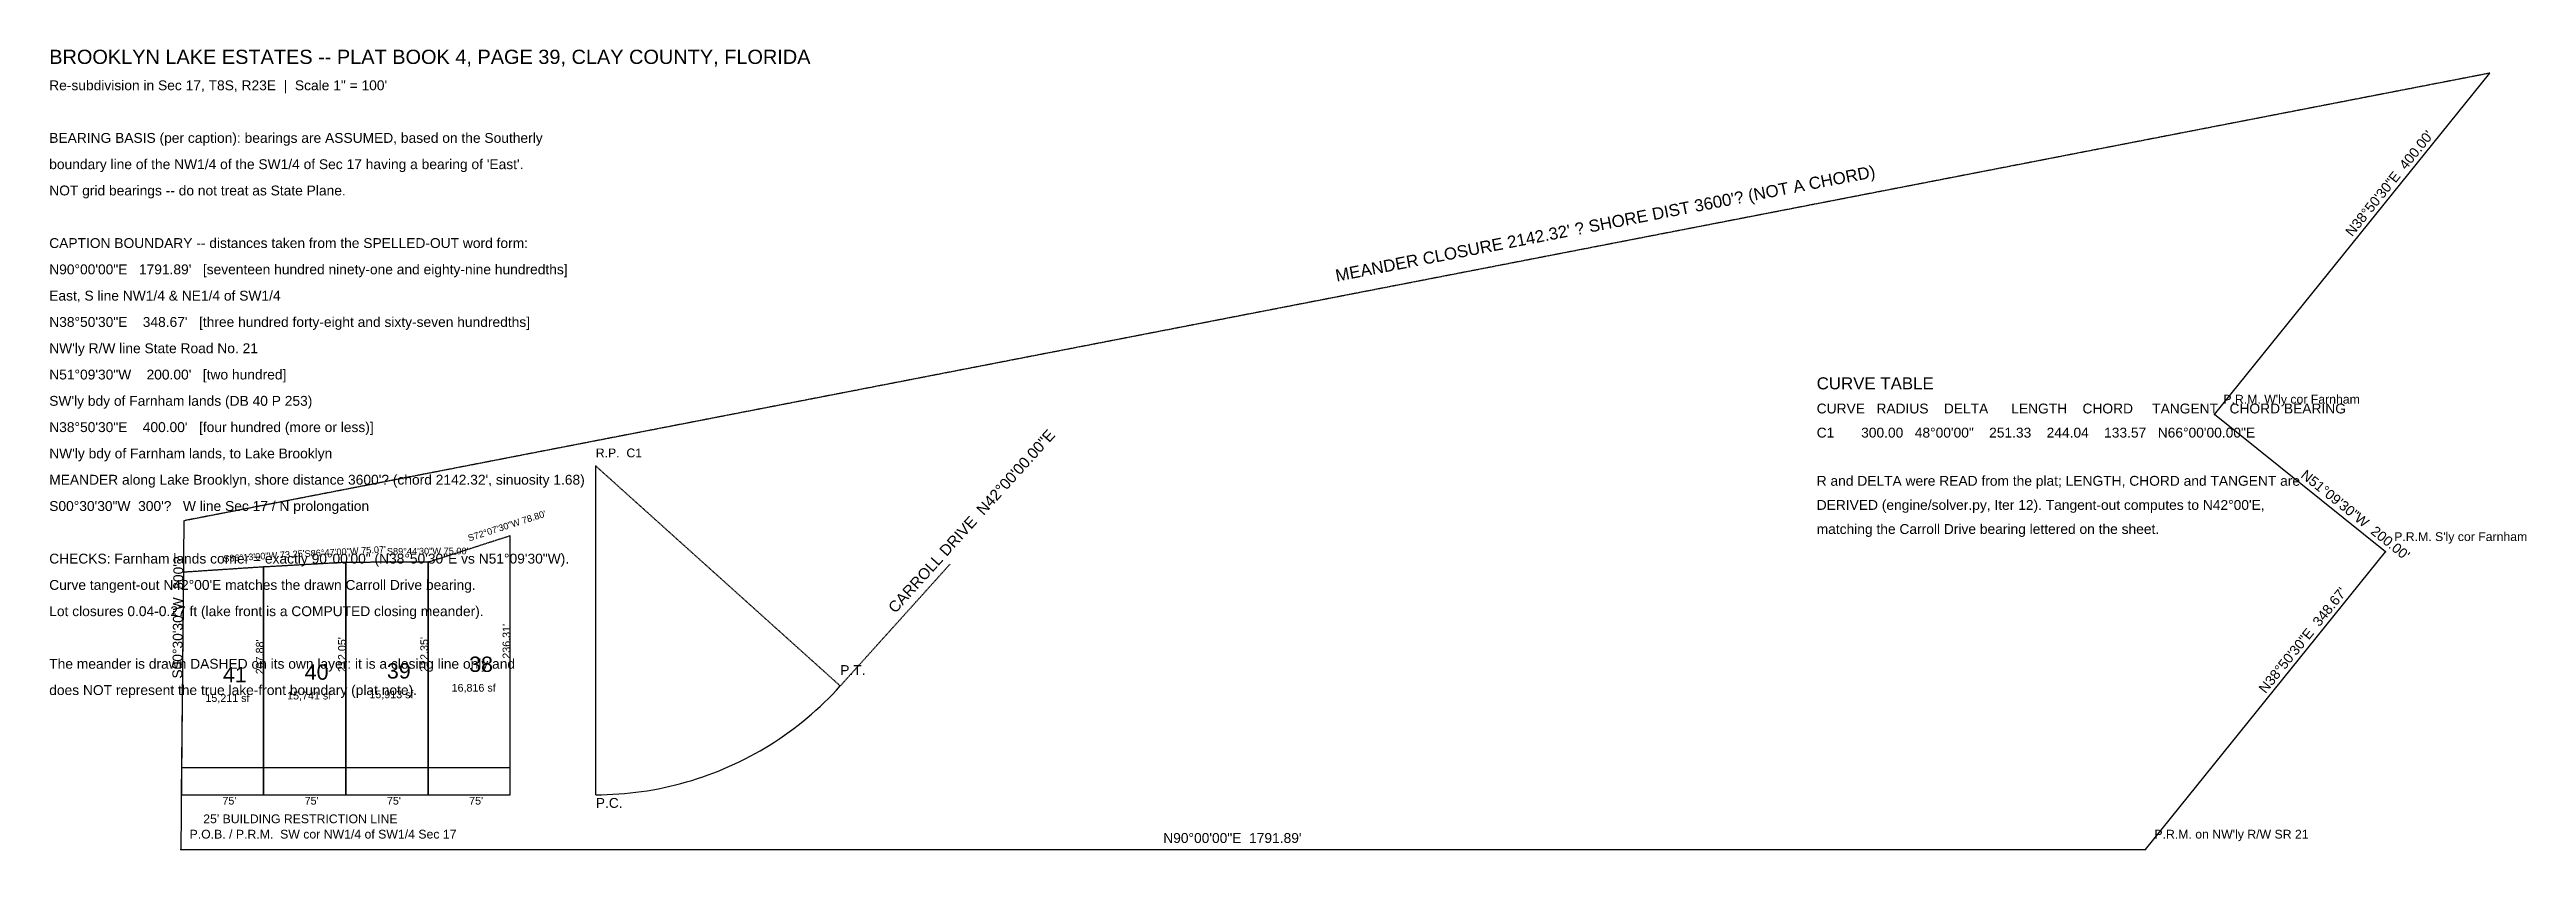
# Model space of a CAD drawing. Extents: x -120 to 2139, y 0 to 730.
import ezdxf

# ---------------------------------------------------------------- set-up
doc = ezdxf.new("R2010")
doc.units = 0
for name, pattern in [('DASHED', [0.75, 0.5, -0.25]), ('ROT_0.26', [0]), ('ROT_10.99', [0]), ('ROT_17.88', [0]), ('ROT_3.22', [0]), ('ROT_3.78', [0]), ('ROT_321.16', [0]), ('ROT_48.00', [0]), ('ROT_51.16', [0]), ('ROT_89.49', [0]), ('ROT_90.00', [0])]:
    doc.linetypes.add(name, pattern=pattern)
for name, color, linetype in [('BOUNDARY', 7, 'CONTINUOUS'), ('CONTROL', 1, 'CONTINUOUS'), ('CURVE', 2, 'CONTINUOUS'), ('CURVE_RADIAL', 8, 'DASHED'), ('CURVE_TABLE', 2, 'CONTINUOUS'), ('DIM-LABELS', 3, 'CONTINUOUS'), ('LOT_LINE', 4, 'CONTINUOUS'), ('MEANDER', 6, 'DASHED'), ('ROW_STREET', 2, 'DASHED'), ('SETBACK', 3, 'DASHED'), ('TEXT-LABELS', 7, 'CONTINUOUS'), ('TITLEBLOCK', 2, 'CONTINUOUS')]:
    doc.layers.add(name, color=color, linetype=linetype)
doc.styles.get("Standard").update_dxf_attribs({"font": 'Arial'})

msp = doc.modelspace()

# ---------------------------------------------------------------- linework, layer by layer
at = {"layer": 'BOUNDARY'}
for p, q in [((1854.7891, 397.0069), (2105.6572, 708.5597)), ((2010.5655, 271.5728), (1854.7891, 397.0069)), ((2.6616, 299.9882), (0, 0)), ((1791.89, 0), (2010.5655, 271.5728)), ((0, 0), (1791.89, 0))]:
    msp.add_line(p, q, dxfattribs=at)
at = {"layer": 'CONTROL'}
for p in [(1854.7891, 397.0069), (2010.5655, 271.5728), (0, 0), (1791.89, 0)]:
    msp.add_point(p, dxfattribs=at)
at = {"layer": 'CURVE'}
for p, q in [((586.8411, 134.1961), (590.5756, 137.866)), ((590.5756, 137.866), (594.2455, 141.6005)), ((594.2455, 141.6005), (597.8497, 145.3985)), ((597.8497, 145.3985), (601.387, 149.2589)), ((558.9881, 110.4074), (563.142, 113.5948)), ((563.142, 113.5948), (567.2397, 116.8542)), ((567.2397, 116.8542), (571.2799, 120.1847)), ((571.2799, 120.1847), (575.2613, 123.5852)), ((575.2613, 123.5852), (579.1828, 127.0546)), ((579.1828, 127.0546), (583.0431, 130.5919)), ((583.0431, 130.5919), (586.8411, 134.1961)), ((528.4436, 90.1904), (532.955, 92.8478)), ((532.955, 92.8478), (537.4194, 95.5836)), ((537.4194, 95.5836), (541.8353, 98.3969)), ((541.8353, 98.3969), (546.2015, 101.2868)), ((546.2015, 101.2868), (550.5165, 104.2524)), ((550.5165, 104.2524), (554.7792, 107.2929)), ((554.7792, 107.2929), (558.9881, 110.4074)), ((476.114, 66.3425), (481.0496, 68.0902)), ((481.0496, 68.0902), (485.954, 69.9239)), ((485.954, 69.9239), (490.8256, 71.8429)), ((490.8256, 71.8429), (495.6629, 73.8466)), ((495.6629, 73.8466), (500.4646, 75.9344)), ((500.4646, 75.9344), (505.2291, 78.1057)), ((505.2291, 78.1057), (509.9549, 80.3598)), ((509.9549, 80.3598), (514.6407, 82.6961)), ((514.6407, 82.6961), (519.2851, 85.1138)), ((519.2851, 85.1138), (523.8865, 87.6121)), ((523.8865, 87.6121), (528.4436, 90.1904)), ((378.4436, 49.998), (383.6793, 50.0437)), ((383.6793, 50.0437), (388.9134, 50.1808)), ((388.9134, 50.1808), (394.1444, 50.4092)), ((394.1444, 50.4092), (399.3705, 50.7288)), ((399.3705, 50.7288), (404.5903, 51.1396)), ((404.5903, 51.1396), (409.8021, 51.6415)), ((409.8021, 51.6415), (415.0044, 52.2342)), ((415.0044, 52.2342), (420.1955, 52.9176)), ((420.1955, 52.9176), (425.3739, 53.6915)), ((425.3739, 53.6915), (430.5381, 54.5557)), ((430.5381, 54.5557), (435.6863, 55.5099)), ((435.6863, 55.5099), (440.8171, 56.5538)), ((440.8171, 56.5538), (445.9289, 57.687)), ((445.9289, 57.687), (451.0202, 58.9093)), ((451.0202, 58.9093), (456.0893, 60.2203)), ((456.0893, 60.2203), (461.1348, 61.6195)), ((461.1348, 61.6195), (466.1551, 63.1066)), ((466.1551, 63.1066), (471.1487, 64.6811)), ((471.1487, 64.6811), (476.114, 66.3425))]:
    msp.add_line(p, q, dxfattribs=at)
at = {"layer": 'CURVE_RADIAL'}
for p in [(378.4436, 49.998), (601.387, 149.2589)]:
    msp.add_line(p, (378.4436, 349.998), dxfattribs=at)
msp.add_point((378.4436, 349.998), dxfattribs=at)
at = {"layer": 'LOT_LINE'}
for p, q in [((300.4436, 49.998), (300.4436, 286.308)), ((2.3532, 253.0447), (0.4436, 49.998)), ((75.4436, 49.998), (75.4436, 257.878)), ((75.4919, 257.8357), (75.4436, 49.998)), ((150.4436, 49.998), (150.4436, 262.048)), ((150.4444, 262.0099), (150.4436, 49.998)), ((225.4436, 49.998), (225.4436, 262.348)), ((225.4474, 262.1211), (225.4436, 49.998)), ((0.4436, 49.998), (75.4436, 49.998)), ((75.4436, 49.998), (150.4436, 49.998)), ((150.4436, 49.998), (225.4436, 49.998)), ((225.4436, 49.998), (300.4436, 49.998))]:
    msp.add_line(p, q, dxfattribs=at)
at = {"layer": 'MEANDER'}
for p, q in [((2105.6572, 708.5597), (2.6616, 299.9882)), ((300.4436, 286.308), (225.4474, 262.1211)), ((75.4436, 257.878), (2.3532, 253.0447)), ((150.4436, 262.048), (75.4919, 257.8357)), ((225.4436, 262.348), (150.4444, 262.0099))]:
    msp.add_line(p, q, dxfattribs=at)
at = {"layer": 'ROW_STREET'}
msp.add_line((601.387, 149.2589), (701.7566, 260.7306), dxfattribs=at)
at = {"layer": 'SETBACK'}
for p, q in [((0.4436, 74.998), (75.4436, 74.998)), ((75.4436, 74.998), (150.4436, 74.998)), ((150.4436, 74.998), (225.4436, 74.998)), ((225.4436, 74.998), (300.4436, 74.998))]:
    msp.add_line(p, q, dxfattribs=at)

# ---------------------------------------------------------------- texts
at = {"layer": 'CONTROL'}
for s, height, p in [("P.R.M. W'ly cor Farnham", 8, (1862.7891, 407.0069)), ("P.R.M. S'ly cor Farnham", 8, (2018.5655, 281.5728)), ('P.T.', 9, (601.387, 159.2589)), ('P.C.', 9, (378.4436, 37.998)), ('P.O.B. / P.R.M.  SW cor NW1/4 of SW1/4 Sec 17', 8, (8, 10)), ("P.R.M. on NW'ly R/W SR 21", 8, (1799.89, 10))]:
    msp.add_text(s, height=height, dxfattribs=at).set_placement(p)
at = {"layer": 'CURVE_RADIAL'}
msp.add_text('R.P.  C1', height=8, dxfattribs=at).set_placement((378.4436, 357.998))
at = {"layer": 'CURVE_TABLE'}
for s, height, p in [('CURVE TABLE', 11, (1491.89, 420)), ('CURVE   RADIUS    DELTA      LENGTH    CHORD     TANGENT   CHORD BEARING', 9, (1491.89, 398)), ('C1       300.00   48%%d00\'00"    251.33    244.04    133.57   N66%%d00\'00.00"E', 9, (1491.89, 376)), ('R and DELTA were READ from the plat; LENGTH, CHORD and TANGENT are', 9, (1491.89, 332)), ("DERIVED (engine/solver.py, Iter 12). Tangent-out computes to N42%%d00'E,", 9, (1491.89, 310)), ('matching the Carroll Drive bearing lettered on the sheet.', 9, (1491.89, 288))]:
    msp.add_text(s, height=height, dxfattribs=at).set_placement(p)
at = {"layer": 'DIM-LABELS', "linetype": 'ROT_51.16'}
for s, p in [('N38%%d50\'30"E  400.00\'', (1980.2232, 558.7833)), ('N38%%d50\'30"E  348.67\'', (1901.2278, 141.7864))]:
    msp.add_text(s, height=9, rotation=51.16, dxfattribs=at).set_placement(p)
at = {"layer": 'DIM-LABELS', "linetype": 'ROT_321.16'}
msp.add_text('N51%%d09\'30"W  200.00\'', height=9, rotation=321.16, dxfattribs=at).set_placement((1932.6773, 340.2899))
at = {"layer": 'DIM-LABELS', "linetype": 'ROT_89.49'}
msp.add_text('S00%%d30\'30"W  300\'?', height=9, rotation=89.49, dxfattribs=at).set_placement((1.3308, 155.9941))
at = {"layer": 'DIM-LABELS', "linetype": 'ROT_90.00'}
for s, p in [("236.31'", (300.4436, 174.153)), ("207.88'", (75.4436, 159.938)), ("212.05'", (150.4436, 162.023)), ("212.35'", (225.4436, 162.173))]:
    msp.add_text(s, height=7, rotation=90, dxfattribs=at).set_placement(p)
at = {"layer": 'DIM-LABELS'}
for s, height, p in [("75'", 7, (37.9436, 40.998)), ("75'", 7, (112.9436, 40.998)), ("75'", 7, (187.9436, 40.998)), ("75'", 7, (262.9436, 40.998)), ('N90%%d00\'00"E  1791.89\'', 9, (895.945, 6))]:
    msp.add_text(s, height=height, dxfattribs=at).set_placement(p)
at = {"layer": 'MEANDER', "linetype": 'ROT_10.99'}
msp.add_text("MEANDER CLOSURE 2142.32' ? SHORE DIST 3600'? (NOT A CHORD)", height=11, rotation=10.99, dxfattribs=at).set_placement((1054.1594, 518.274))
at = {"layer": 'MEANDER', "linetype": 'ROT_17.88'}
msp.add_text('S72%%d07\'30"W 78.80\'', height=6, rotation=17.88, dxfattribs=at).set_placement((262.9455, 281.2145))
at = {"layer": 'MEANDER', "linetype": 'ROT_3.78'}
msp.add_text('S86%%d13\'00"W 73.25\'', height=6, rotation=3.78, dxfattribs=at).set_placement((38.8984, 262.4614))
at = {"layer": 'MEANDER', "linetype": 'ROT_3.22'}
msp.add_text('S86%%d47\'00"W 75.07\'', height=6, rotation=3.22, dxfattribs=at).set_placement((112.9677, 266.9419))
at = {"layer": 'MEANDER', "linetype": 'ROT_0.26'}
msp.add_text('S89%%d44\'30"W 75.00\'', height=6, rotation=0.26, dxfattribs=at).set_placement((187.944, 269.179))
at = {"layer": 'ROW_STREET', "linetype": 'ROT_48.00'}
msp.add_text('CARROLL DRIVE  N42%%d00\'00.00"E', height=10, rotation=48, dxfattribs=at).set_placement((651.5718, 214.9947))
at = {"layer": 'SETBACK'}
msp.add_text("25' BUILDING RESTRICTION LINE", height=8, dxfattribs=at).set_placement((20.4436, 23.998))
at = {"layer": 'TEXT-LABELS'}
for s, height, p in [('41', 14, (38.421, 152.7297)), ('40', 14, (112.9557, 154.97)), ('39', 14, (187.9438, 156.0885)), ('38', 14, (262.9445, 162.1063)), ('15,211 sf', 7, (22.421, 134.7297)), ('15,741 sf', 7, (96.9557, 136.97)), ('15,913 sf', 7, (171.9438, 138.0885)), ('16,816 sf', 7, (246.9445, 144.1063))]:
    msp.add_text(s, height=height, dxfattribs=at).set_placement(p)
at = {"layer": 'TITLEBLOCK'}
for s, height, p in [('BROOKLYN LAKE ESTATES -- PLAT BOOK 4, PAGE 39, CLAY COUNTY, FLORIDA', 13, (-120, 717.0069)), ('Re-subdivision in Sec 17, T8S, R23E  |  Scale 1" = 100\'', 9, (-120, 693.0069)), ('BEARING BASIS (per caption): bearings are ASSUMED, based on the Southerly', 9, (-120, 645.0069)), ("boundary line of the NW1/4 of the SW1/4 of Sec 17 having a bearing of 'East'.", 9, (-120, 621.0069)), ('NOT grid bearings -- do not treat as State Plane.', 9, (-120, 597.0069)), ('CAPTION BOUNDARY -- distances taken from the SPELLED-OUT word form:', 9, (-120, 549.0069)), ('N90%%d00\'00"E   1791.89\'   [seventeen hundred ninety-one and eighty-nine hundredths]', 9, (-120, 525.0069)), ('East, S line NW1/4 & NE1/4 of SW1/4', 9, (-120, 501.0069)), ('N38%%d50\'30"E    348.67\'   [three hundred forty-eight and sixty-seven hundredths]', 9, (-120, 477.0069)), ("NW'ly R/W line State Road No. 21", 9, (-120, 453.0069)), ('N51%%d09\'30"W    200.00\'   [two hundred]', 9, (-120, 429.0069)), ("SW'ly bdy of Farnham lands (DB 40 P 253)", 9, (-120, 405.0069)), ('N38%%d50\'30"E    400.00\'   [four hundred (more or less)]', 9, (-120, 381.0069)), ("NW'ly bdy of Farnham lands, to Lake Brooklyn", 9, (-120, 357.0069)), ("MEANDER along Lake Brooklyn, shore distance 3600'? (chord 2142.32', sinuosity 1.68)", 9, (-120, 333.0069)), ('S00%%d30\'30"W  300\'?   W line Sec 17 / N prolongation', 9, (-120, 309.0069)), ('CHECKS: Farnham lands corner = exactly 90%%d00\'00" (N38%%d50\'30"E vs N51%%d09\'30"W).', 9, (-120, 261.0069)), ("Curve tangent-out N42%%d00'E matches the drawn Carroll Drive bearing.", 9, (-120, 237.0069)), ('Lot closures 0.04-0.27 ft (lake front is a COMPUTED closing meander).', 9, (-120, 213.0069)), ('The meander is drawn DASHED on its own layer: it is a closing line only and', 9, (-120, 165.0069)), ('does NOT represent the true lake-front boundary (plat note).', 9, (-120, 141.0069))]:
    msp.add_text(s, height=height, dxfattribs=at).set_placement(p)

doc.saveas('drawing.dxf')
